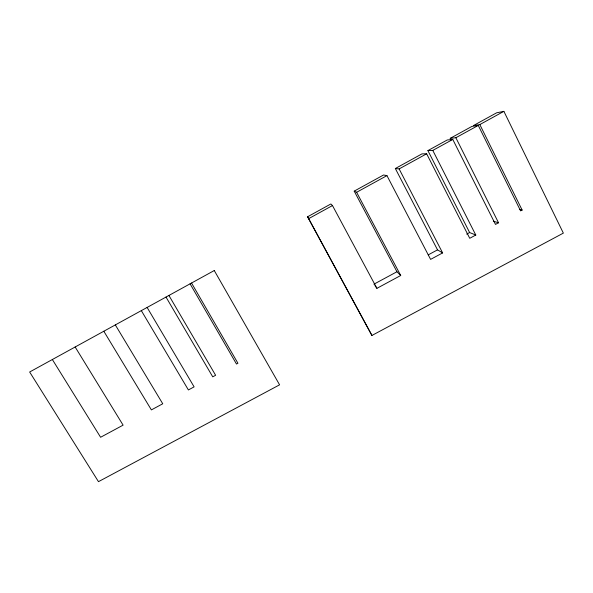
<?xml version="1.0" encoding="UTF-8"?>
<svg xmlns="http://www.w3.org/2000/svg" width="593" height="593" viewBox="0 0 593 593"><rect width="100%" height="100%" fill="white"/><g stroke="black" fill="none" stroke-linecap="round" stroke-linejoin="round"><path stroke-width="0.89" d="M503.88 111.343L479.819 124.574L473.384 125.597L496.652 112.803L503.88 111.343L563.35 233.116L371.93 335.46L307.604 216.764L330.85 203.977L332.48 205.556L376.918 288.331L400.712 275.5L356.615 192.288L354.206 191.131L383.552 174.994L386.947 175.617L430.607 259.386L442.615 252.914L399.126 168.923L395.338 168.516L437.523 249.861L442.615 252.914M395.338 168.516L421.964 153.876L426.649 153.795L469.738 238.297L475.786 235.036L432.786 150.422L427.901 150.607L469.626 232.538L475.786 235.036M427.901 150.607L447.233 139.978L452.778 139.437L495.489 224.413L498.528 222.775L455.861 137.739L450.213 138.339L451.043 139.985M450.213 138.339L471.887 126.42L478.269 125.427L520.602 210.878L522.129 210.055L479.819 124.574M308.464 218.758L332.48 205.556M356.615 192.288L386.947 175.617M399.126 168.923L426.649 153.795M432.786 150.422L452.778 139.437M455.861 137.739L478.269 125.427M373.924 284.18L396.954 271.75L400.712 275.5M428.228 254.879L437.523 249.861M466.698 234.116L469.626 232.538M519.579 209.485L522.129 210.055M493.354 221.189L498.528 222.775M374.917 285.559L376.918 288.331M52.354 359.528L100.602 437.271L123.107 425.144L75.155 346.994M103.819 331.242L151.385 409.896L162.749 403.774L115.324 324.912M141.327 310.621L188.396 389.949L194.111 386.866L147.116 307.441M168.916 295.455L215.615 375.28L212.739 376.829L166.003 297.056M191.539 283.024L237.926 363.25L236.488 364.028L190.071 283.825M307.604 216.764L371.93 335.46M354.206 191.131L396.954 271.75M214.266 270.534L29.65 372.004L98.475 481.657L279.585 384.827L214.266 270.534"/></g></svg>
